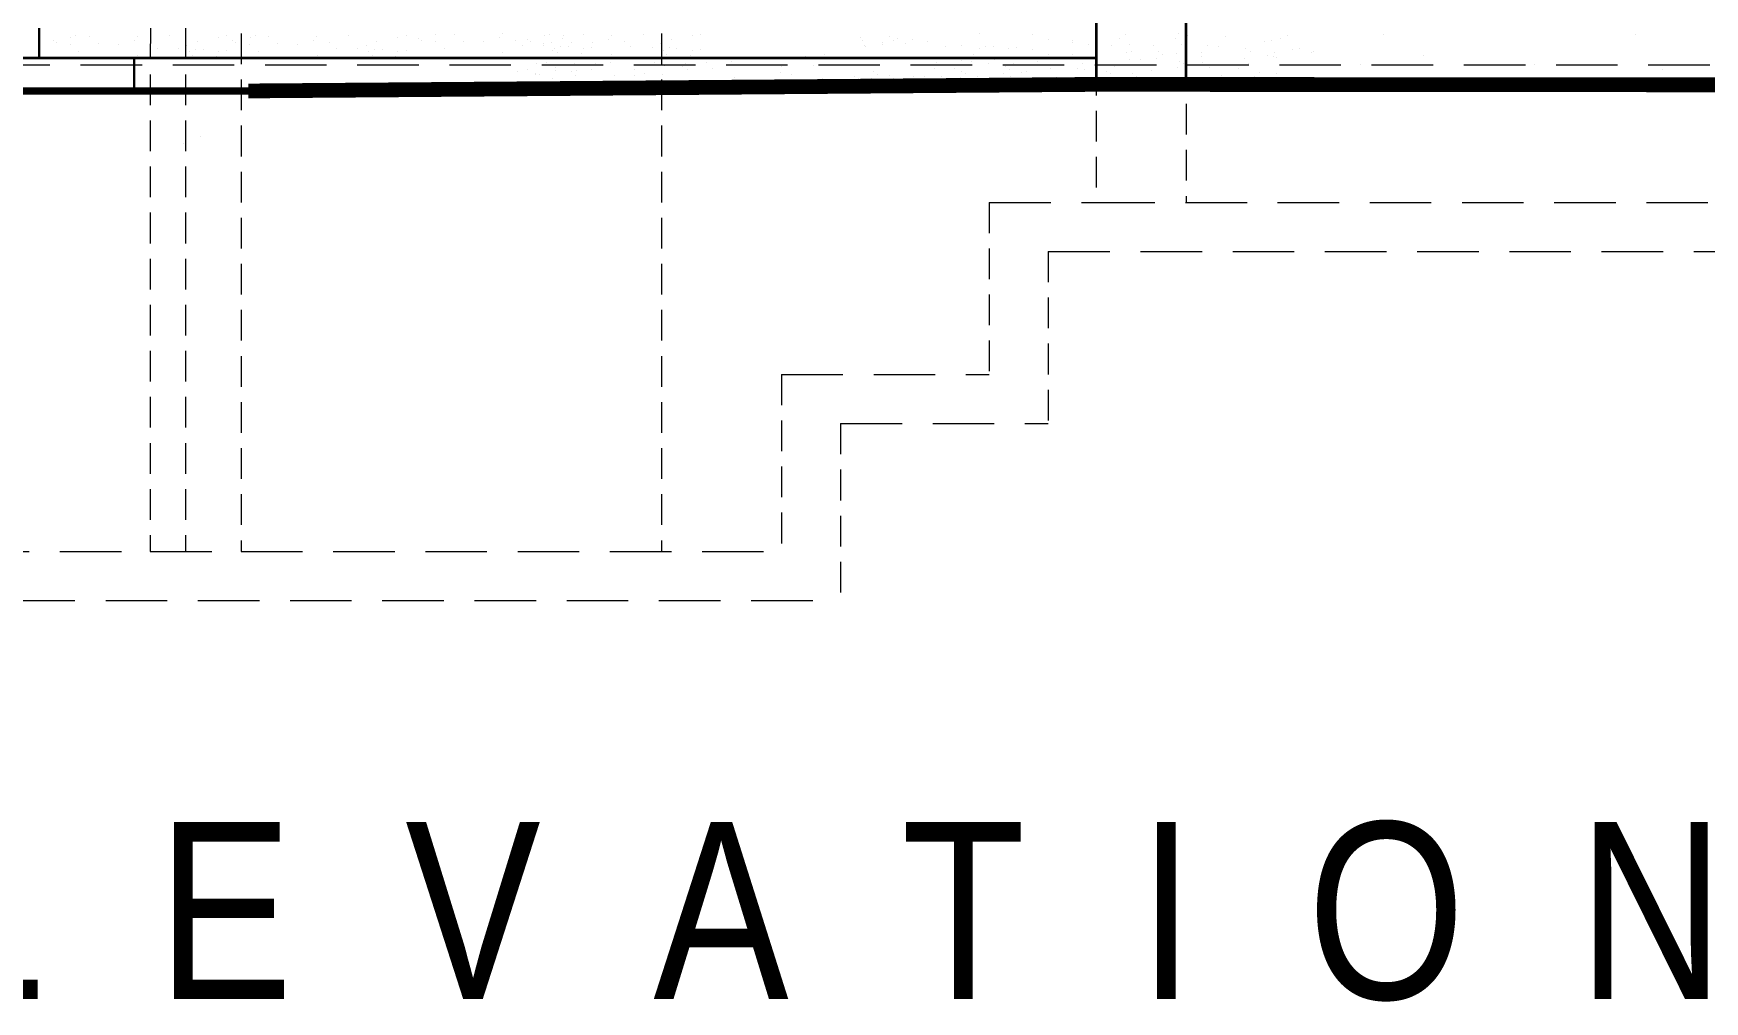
# Model space of a CAD drawing. Header units: inches. Extents: x 279 to 11006, y 233 to 7807.
# Drawn here: x 2890.6 to 3230.4, y 233.4 to 430.3 of the extents above; entities that cross this region are included whole.
import ezdxf

# ---------------------------------------------------------------- set-up
doc = ezdxf.new("R2010")
doc.units = ezdxf.units.IN
doc.header["$MEASUREMENT"] = 0
doc.linetypes.add('HIDDEN', pattern=[0.375, 0.25, -0.125])
doc.layers.add('FOUNDATION', color=7, linetype='HIDDEN', lineweight=20)
for name, color, linetype in [('LLTEXT', 7, 'Continuous'), ('NORTH_ELEVATION', 7, 'Continuous'), ('SOUTH_ELEVATION', 7, 'Continuous')]:
    doc.layers.add(name, color=color, linetype=linetype)
doc.styles.add('ARCHENT', font='technical.ttf', dxfattribs={"height": 6})

msp = doc.modelspace()

# ---------------------------------------------------------------- linework, layer by layer
at = {"layer": 'FOUNDATION', "linetype": 'HIDDEN', "ltscale": 25}
for p, q in [((2914.35, 431.37), (2914.33, 324.96)), ((2921.48, 431.37), (2921.47, 324.96)), ((2932.82, 430.32), (2932.8, 324.96)), ((3018.27, 430.32), (3018.25, 324.96)), ((3124.93, 425.37), (3124.93, 395.96)), ((3106.67, 423.96), (3106.66, 395.96)), ((3084.93, 395.96), (3084.93, 360.96)), ((3096.93, 385.96), (3096.93, 350.96)), ((3042.67, 360.96), (3042.67, 324.96)), ((3054.68, 350.96), (3054.67, 314.96))]:
    msp.add_line(p, q, dxfattribs=at)
at = {"layer": 'FOUNDATION', "ltscale": 50}
msp.add_line((2243.92, 423.96), (3653.57, 423.96), dxfattribs=at)
at = {"layer": 'NORTH_ELEVATION', "color": 7, "linetype": 'Continuous', "lineweight": 30, "ltscale": 0.5}
for p, q in [((2891.72, 431.37), (2891.72, 425.37)), ((2911.07, 425.37), (2911.07, 419.37))]:
    msp.add_line(p, q, dxfattribs=at)
at = {"layer": 'NORTH_ELEVATION', "color": 37, "linetype": 'Continuous', "lineweight": 20, "ltscale": 0.5}
for p, q in [((3111.47, 429.25), (3111.47, 429.25)), ((3123.31, 430.26), (3123.31, 430.26)), ((3132.93, 429.66), (3132.93, 429.66)), ((3140.82, 428.62), (3140.82, 428.62)), ((3142.33, 428.88), (3142.33, 428.88)), ((3144.06, 429.22), (3144.06, 429.22)), ((3145.53, 429.89), (3145.53, 429.89)), ((3081.68, 426.03), (3081.68, 426.03)), ((3085.18, 425.59), (3085.18, 425.59)), ((3091.83, 425.28), (3091.83, 425.28)), ((3104.21, 425.59), (3104.21, 425.59)), ((3112.8, 426.46), (3112.8, 426.46)), ((3119, 425.31), (3119, 425.31)), ((3119.39, 426.66), (3119.39, 426.66)), ((3122.89, 426.21), (3122.89, 426.21)), ((3138.12, 426.74), (3138.12, 426.74)), ((3141.52, 425.87), (3141.52, 425.87)), ((3142.99, 426.54), (3142.99, 426.54)), ((3143.26, 425.44), (3143.26, 425.44)), ((3146.56, 427.01), (3146.56, 427.01)), ((3148.07, 427.28), (3148.07, 427.28)), ((3150.78, 426.74), (3150.78, 426.74)), ((3057.55, 421.64), (3057.55, 421.64)), ((3061.41, 422.54), (3061.41, 422.54)), ((3064.64, 421.73), (3064.64, 421.73)), ((3069.57, 421.55), (3069.57, 421.55)), ((3073.76, 423.16), (3073.76, 423.16)), ((3074.15, 424.51), (3074.15, 424.51)), ((3075.22, 421.64), (3075.22, 421.64)), ((3079.37, 422.63), (3079.37, 422.63)), ((3081.29, 424.68), (3081.29, 424.68)), ((3082.58, 421.55), (3082.58, 421.55)), ((3084.79, 424.23), (3084.79, 424.23)), ((3087.84, 422.26), (3087.84, 422.26)), ((3088.23, 423.61), (3088.23, 423.61)), ((3089.26, 421.55), (3089.26, 421.55)), ((3089.81, 424.2), (3089.81, 424.2)), ((3091.55, 422.47), (3091.55, 422.47)), ((3092.53, 422.53), (3092.53, 422.53)), ((3094.66, 424.64), (3094.66, 424.64)), ((3102.77, 423.14), (3102.77, 423.14)), ((3103.83, 424.24), (3103.83, 424.24)), ((3104.24, 423.03), (3104.24, 423.03)), ((3108.69, 422.64), (3108.69, 422.64)), ((3110.38, 423.63), (3110.38, 423.63)), ((3114.1, 422.1), (3114.1, 422.1)), ((3123.22, 423.36), (3123.22, 423.36)), ((3123.61, 424.71), (3123.61, 424.71)), ((3135.67, 423.12), (3135.67, 423.12)), ((3137.41, 421.39), (3137.41, 421.39)), ((3137.69, 424.2), (3137.69, 424.2)), ((3138.94, 421.58), (3138.94, 421.58)), ((3139.94, 422.4), (3139.94, 422.4)), ((3160.35, 423.97, -0.68), (3160.35, 423.97, -0.68)), ((3195.87, 424.1, -0.68), (3195.87, 424.1, -0.68)), ((3050.71, 419.75), (3050.71, 419.75)), ((3051.1, 421.11), (3051.1, 421.11)), ((3057.17, 420.29), (3057.17, 420.29)), ((3061.02, 421.19), (3061.02, 421.19)), ((3064.25, 420.38), (3064.25, 420.38)), ((3069.19, 420.2), (3069.19, 420.2)), ((3074.84, 420.29), (3074.84, 420.29)), ((3078.98, 421.28), (3078.98, 421.28)), ((3082.19, 420.2), (3082.19, 420.2)), ((3090.39, 419.52), (3090.39, 419.52)), ((3093.6, 419.91), (3093.6, 419.91)), ((3102.24, 420.44), (3102.24, 420.44)), ((3108.3, 421.29), (3108.3, 421.29)), ((3113.71, 420.74), (3113.71, 420.74)), ((3119.84, 419.15), (3119.84, 419.15)), ((3121.74, 421.06), (3121.74, 421.06)), ((3130.1, 419.36), (3130.1, 419.36))]:
    msp.add_line(p, q, dxfattribs=at)
at = {"layer": 'NORTH_ELEVATION', "color": 27, "linetype": 'Continuous', "lineweight": 20, "ltscale": 0.5}
for p, q in [((2921.15, 407.91), (2921.15, 407.91)), ((2924.59, 409.37), (2924.59, 409.37))]:
    msp.add_line(p, q, dxfattribs=at)
at = {"layer": 'NORTH_ELEVATION', "linetype": 'HIDDEN', "lineweight": 5, "ltscale": 50}
for p, q in [((3084.93, 395.96), (3106.1, 395.96)), ((3106.1, 395.96), (3143.54, 395.96)), ((3143.54, 395.96), (3232.32, 395.96)), ((3096.93, 385.96), (3469.19, 385.96)), ((3042.67, 360.96), (3084.93, 360.96)), ((3054.68, 350.96), (3096.93, 350.96)), ((2783.48, 324.96), (2914.33, 324.96)), ((2914.33, 324.96), (2932.8, 324.96)), ((2932.8, 324.96), (3042.67, 324.96)), ((2567.77, 314.96), (3054.67, 314.96))]:
    msp.add_line(p, q, dxfattribs=at)
at = {"layer": 'NORTH_ELEVATION', "color": 7, "linetype": 'Continuous', "ltscale": 0.5, "const_width": 0.5, "elevation": -0.34}
for points in [[(3106.67, 498.84), (3106.7, 419.96)], [(3124.93, 498.84), (3124.93, 419.94)]]:
    msp.add_lwpolyline(points, dxfattribs=at)
at = {"layer": 'SOUTH_ELEVATION', "color": 49, "linetype": 'Continuous', "lineweight": 20, "ltscale": 0.75}
for p, q in [((2894.71, 428.79, -48312), (2894.71, 428.79, -48312)), ((2895.31, 428.38, 1), (2895.31, 428.38, 1)), ((2899.2, 429.91, 0.66), (2899.2, 429.91, 0.66)), ((2901.95, 429.6, 0.66), (2901.95, 429.6, 0.66)), ((2903.72, 428.18, 0.66), (2903.72, 428.18, 0.66)), ((2911.18, 428.89, 0.66), (2911.18, 428.89, 0.66)), ((2911.73, 429.62, 0.66), (2911.73, 429.62, 0.66)), ((2914.38, 428.38, 1), (2914.38, 428.38, 1)), ((2918.27, 429.91, 0.66), (2918.27, 429.91, 0.66)), ((2923.97, 428.77, 0.66), (2923.97, 428.77, 0.66)), ((2928.21, 429.58), (2928.21, 429.58)), ((2929.9, 429.84), (2929.9, 429.84)), ((2931.15, 428.79, -48312), (2931.15, 428.79, -48312)), ((2931.75, 428.38, 1), (2931.75, 428.38, 1)), ((2935.64, 429.91, 0.66), (2935.64, 429.91, 0.66)), ((2938.39, 429.6, 0.66), (2938.39, 429.6, 0.66)), ((2940.16, 428.18, 0.66), (2940.16, 428.18, 0.66)), ((2947.62, 428.89, 0.66), (2947.62, 428.89, 0.66)), ((2948.17, 429.62, 0.66), (2948.17, 429.62, 0.66)), ((2950.82, 428.38, 1), (2950.82, 428.38, 1)), ((2954.71, 429.91, 0.66), (2954.71, 429.91, 0.66)), ((2960.41, 428.77, 0.66), (2960.41, 428.77, 0.66)), ((2964.65, 429.58), (2964.65, 429.58)), ((2966.34, 429.84), (2966.34, 429.84)), ((2968.94, 429.39, -48312), (2968.94, 429.39, -48312)), ((2969.54, 428.98, 1), (2969.54, 428.98, 1)), ((2972.28, 428.67, 1), (2972.28, 428.67, 1)), ((2976.17, 430.19, 0.66), (2976.17, 430.19, 0.66)), ((2977.95, 428.78, 0.66), (2977.95, 428.78, 0.66)), ((2982.06, 428.69, 1), (2982.06, 428.69, 1)), ((2985.4, 429.48, 0.66), (2985.4, 429.48, 0.66)), ((2985.95, 430.22, 0.66), (2985.95, 430.22, 0.66)), ((2988.61, 428.98, 1), (2988.61, 428.98, 1)), ((2991.04, 429.09, -48312), (2991.04, 429.09, -48312)), ((2991.64, 428.68, 1), (2991.64, 428.68, 1)), ((2994.39, 428.37, 1), (2994.39, 428.37, 1)), ((2995.53, 430.2, 0.66), (2995.53, 430.2, 0.66)), ((2998.19, 429.37, 0.66), (2998.19, 429.37, 0.66)), ((2998.28, 429.89, 0.66), (2998.28, 429.89, 0.66)), ((3000.05, 428.48, 0.66), (3000.05, 428.48, 0.66)), ((3002.44, 430.18), (3002.44, 430.18)), ((3004.16, 428.4, 1), (3004.16, 428.4, 1)), ((3007.51, 429.19, 0.66), (3007.51, 429.19, 0.66)), ((3008.05, 429.92, 0.66), (3008.05, 429.92, 0.66)), ((3010.71, 428.68, 1), (3010.71, 428.68, 1)), ((3014.6, 430.2, 0.66), (3014.6, 430.2, 0.66)), ((3020.29, 429.07, 0.66), (3020.29, 429.07, 0.66)), ((3024.54, 429.88), (3024.54, 429.88)), ((3026.23, 430.14), (3026.23, 430.14)), ((3058.72, 429.43, 0.66), (3058.72, 429.43, 0.66)), ((3059.23, 428.82, 1), (3059.23, 428.82, 1)), ((3063.16, 428.39), (3063.16, 428.39)), ((3064.54, 429.65, 0.66), (3064.54, 429.65, 0.66)), ((3065.36, 428.96, 1), (3065.36, 428.96, 1)), ((3066.22, 429.24, 1), (3066.22, 429.24, 1)), ((3067.98, 428.24), (3067.98, 428.24)), ((3069.31, 429.17), (3069.31, 429.17)), ((3072.43, 428.76), (3072.43, 428.76)), ((3083, 430.22), (3083, 430.22)), ((3093.67, 430.03), (3093.67, 430.03)), ((3097, 429.1), (3097, 429.1)), ((3101.82, 428.95), (3101.82, 428.95)), ((3101.88, 428.46), (3101.88, 428.46)), ((3106.7, 428.31), (3106.7, 428.31)), ((2898.06, 428.07, 1), (2898.06, 428.07, 1)), ((2899.83, 426.65, 1), (2899.83, 426.65, 1)), ((2907.84, 428.1, 1), (2907.84, 428.1, 1)), ((2911.82, 425.82, 1), (2911.82, 425.82, 1)), ((2915.71, 427.35, 0.66), (2915.71, 427.35, 0.66)), ((2920.08, 427.24, 1), (2920.08, 427.24, 1)), ((2922.99, 425.76), (2922.99, 425.76)), ((2923.54, 427.06), (2923.54, 427.06)), ((2925.09, 427), (2925.09, 427)), ((2927.81, 425.61), (2927.81, 425.61)), ((2928.21, 426.59), (2928.21, 426.59)), ((2929.9, 426.85), (2929.9, 426.85)), ((2934.5, 428.07, 1), (2934.5, 428.07, 1)), ((2936.27, 426.65, 1), (2936.27, 426.65, 1)), ((2944.28, 428.1, 1), (2944.28, 428.1, 1)), ((2948.26, 425.82, 1), (2948.26, 425.82, 1)), ((2952.15, 427.35, 0.66), (2952.15, 427.35, 0.66)), ((2956.52, 427.24, 1), (2956.52, 427.24, 1)), ((2959.43, 425.76), (2959.43, 425.76)), ((2959.98, 427.06), (2959.98, 427.06)), ((2961.53, 427), (2961.53, 427)), ((2964.25, 425.61), (2964.25, 425.61)), ((2964.65, 426.59), (2964.65, 426.59)), ((2966.34, 426.85), (2966.34, 426.85)), ((2974.06, 427.25, 1), (2974.06, 427.25, 1)), ((2986.05, 426.42, 1), (2986.05, 426.42, 1)), ((2989.94, 427.94, 0.66), (2989.94, 427.94, 0.66)), ((2994.3, 427.84, 1), (2994.3, 427.84, 1)), ((2996.16, 426.95, 1), (2996.16, 426.95, 1)), ((2997.22, 426.36), (2997.22, 426.36)), ((2997.76, 427.66), (2997.76, 427.66)), ((2999.31, 427.6), (2999.31, 427.6)), ((3002.03, 426.21), (3002.03, 426.21)), ((3002.44, 427.19), (3002.44, 427.19)), ((3004.13, 427.45), (3004.13, 427.45)), ((3008.15, 426.12, 1), (3008.15, 426.12, 1)), ((3012.04, 427.65, 0.66), (3012.04, 427.65, 0.66)), ((3016.4, 427.54, 1), (3016.4, 427.54, 1)), ((3019.32, 426.06), (3019.32, 426.06)), ((3019.87, 427.36), (3019.87, 427.36)), ((3021.42, 427.3), (3021.42, 427.3)), ((3024.13, 425.91), (3024.13, 425.91)), ((3024.54, 426.89), (3024.54, 426.89)), ((3026.23, 427.15), (3026.23, 427.15)), ((3051.52, 425.96), (3051.52, 425.96)), ((3059.52, 427.9), (3059.52, 427.9)), ((3059.75, 427.72), (3059.75, 427.72)), ((3063.19, 428.02), (3063.19, 428.02)), ((3079.37, 427.81), (3079.37, 427.81)), ((3083, 427.23), (3083, 427.23)), ((3084.18, 427.66), (3084.18, 427.66)), ((3085.73, 427.6), (3085.73, 427.6)), ((3088.85, 427.19), (3088.85, 427.19)), ((3090.55, 427.45), (3090.55, 427.45)), ((3093.67, 427.04), (3093.67, 427.04)), ((3097, 426.11), (3097, 426.11)), ((3101.82, 425.96), (3101.82, 425.96)), ((3105, 428.05), (3105, 428.05)), ((3109.82, 427.9), (3109.82, 427.9)), ((3113.49, 428.02), (3113.49, 428.02)), ((3118.31, 427.87), (3118.31, 427.87)), ((3129.2, 427.82), (3129.2, 427.82)), ((3173.28, 425.77, 0.32), (3173.28, 425.77, 0.32)), ((2988.91, 422.6, 1), (2988.91, 422.6, 1)), ((2991.11, 422.96, 1), (2991.11, 422.96, 1)), ((2992.62, 422.11, 0.66), (2992.62, 422.11, 0.66)), ((2992.76, 421.87, 1), (2992.76, 421.87, 1)), ((2992.8, 424.12, 0.66), (2992.8, 424.12, 0.66)), ((2993.42, 421.9, 0.66), (2993.42, 421.9, 0.66)), ((2995, 424.49, 0.66), (2995, 424.49, 0.66)), ((2996.65, 423.39, 0.66), (2996.65, 423.39, 0.66)), ((2996.79, 422.78, 1), (2996.79, 422.78, 1)), ((2999.94, 422.66, 0.66), (2999.94, 422.66, 0.66)), ((3000.68, 424.3, 0.66), (3000.68, 424.3, 0.66)), ((3001, 422.78, 1), (3001, 422.78, 1)), ((3004.11, 422.96, 1), (3004.11, 422.96, 1)), ((3004.89, 424.3, 0.66), (3004.89, 424.3, 0.66)), ((3008, 424.49, 0.66), (3008, 424.49, 0.66)), ((3008.73, 421.74, 0.66), (3008.73, 421.74, 0.66)), ((3012.76, 421.74, 0.66), (3012.76, 421.74, 0.66)), ((3012.89, 422.96, 1), (3012.89, 422.96, 1)), ((3014.91, 422.23, 1), (3014.91, 422.23, 1)), ((3016.78, 424.49, 0.66), (3016.78, 424.49, 0.66)), ((3018.57, 422.05, 1), (3018.57, 422.05, 1)), ((3018.8, 423.75, 0.66), (3018.8, 423.75, 0.66)), ((3022.46, 423.57, 0.66), (3022.46, 423.57, 0.66)), ((3023.51, 422.96, 1), (3023.51, 422.96, 1)), ((3027.4, 424.49, 0.66), (3027.4, 424.49, 0.66)), ((3028.64, 423.14, 1), (3028.64, 423.14, 1)), ((3032.53, 424.67, 0.66), (3032.53, 424.67, 0.66)), ((3042.41, 422.41), (3042.41, 422.41)), ((3042.66, 423.68), (3042.66, 423.68)), ((3044.69, 421.9, 0.66), (3044.69, 421.9, 0.66)), ((3052.07, 423.83), (3052.07, 423.83)), ((3071.78, 421.47, 0.66), (3071.78, 421.47, 0.66)), ((3077.94, 423.22, 0.66), (3077.94, 423.22, 0.66)), ((3221.88, 423.04, 0.32), (3221.88, 423.04, 0.32)), ((2988.73, 420.59, 1), (2988.73, 420.59, 1)), ((2996.05, 421.13, 1), (2996.05, 421.13, 1)), ((3004.84, 420.22, 1), (3004.84, 420.22, 1)), ((3008.87, 420.22, 1), (3008.87, 420.22, 1)), ((3025.19, 420.05), (3025.19, 420.05)), ((3033.17, 421.31), (3033.17, 421.31))]:
    msp.add_line(p, q, dxfattribs=at)
at = {"layer": 'SOUTH_ELEVATION', "color": 49, "linetype": 'Continuous', "ltscale": 0.75}
for p, q in [((2898.19, 429.59), (2898.19, 429.59)), ((2934.63, 429.59), (2934.63, 429.59)), ((2972.42, 430.19), (2972.42, 430.19)), ((2994.52, 429.89), (2994.52, 429.89)), ((2995.99, 428.52), (2995.99, 428.52)), ((3018.09, 428.22), (3018.09, 428.22)), ((3112.65, 430.07), (3112.65, 430.07)), ((2921.76, 427.92), (2921.76, 427.92)), ((2922.36, 426.63), (2922.36, 426.63)), ((2958.2, 427.92), (2958.2, 427.92)), ((2958.8, 426.63), (2958.8, 426.63)), ((2996.58, 427.23), (2996.58, 427.23)), ((3018.69, 426.93), (3018.69, 426.93)), ((3047.46, 425.6), (3047.46, 425.6)), ((3057.11, 425.09), (3057.11, 425.09)), ((3063.16, 425.4), (3063.16, 425.4)), ((3076.01, 427.61), (3076.01, 427.61)), ((3079.37, 424.82), (3079.37, 424.82)), ((3082.47, 425.5), (3082.47, 425.5)), ((3085.97, 425.05), (3085.97, 425.05)), ((3101.88, 425.47), (3101.88, 425.47)), ((3105, 425.06), (3105, 425.06)), ((3113.49, 425.03), (3113.49, 425.03)), ((3120.18, 426.13), (3120.18, 426.13)), ((3049.13, 423.83), (3049.13, 423.83)), ((3062.2, 422.01), (3062.2, 422.01)), ((3074.94, 423.98), (3074.94, 423.98)), ((3080.16, 422.1), (3080.16, 422.1)), ((3089.02, 423.08), (3089.02, 423.08)), ((3109.48, 422.11), (3109.48, 422.11)), ((3114.89, 421.57), (3114.89, 421.57)), ((3124.4, 424.18), (3124.4, 424.18)), ((3051.89, 420.58), (3051.89, 420.58)), ((3058.34, 421.11), (3058.34, 421.11)), ((3065.43, 421.2), (3065.43, 421.2)), ((3070.36, 421.02), (3070.36, 421.02)), ((3076.01, 421.11), (3076.01, 421.11)), ((3083.37, 421.02), (3083.37, 421.02))]:
    msp.add_line(p, q, dxfattribs=at)
at = {"layer": 'SOUTH_ELEVATION', "color": 37, "linetype": 'Continuous', "lineweight": 20, "ltscale": 0.5}
for p, q in [((3122.71, 429.21), (3122.71, 429.21)), ((3125.32, 429.81), (3125.32, 429.81)), ((3113.87, 426.58), (3113.87, 426.58)), ((3115.61, 424.97), (3115.61, 424.97)), ((3124.01, 428.01), (3124.01, 428.01)), ((3128.02, 426.39), (3128.02, 426.39)), ((3128.1, 425.69), (3128.1, 425.69)), ((3131.54, 427.7), (3131.54, 427.7)), ((3136.88, 425.28), (3136.88, 425.28)), ((3137.02, 427.23), (3137.02, 427.23)), ((3142.72, 425.72), (3142.72, 425.72)), ((3150.47, 426.46), (3150.47, 426.46)), ((3097.39, 423.21), (3097.39, 423.21)), ((3098.58, 421.43), (3098.58, 421.43)), ((3117.81, 422.79), (3117.81, 422.79)), ((3128.21, 424.38), (3128.21, 424.38)), ((3129.72, 423.48), (3129.72, 423.48)), ((3132.04, 421.76), (3132.04, 421.76)), ((3143.26, 422.13), (3143.26, 422.13)), ((3087.49, 420.48), (3087.49, 420.48)), ((3089.45, 421.06), (3089.45, 421.06)), ((3105.78, 421.27), (3105.78, 421.27)), ((3108.91, 419.14), (3108.91, 419.14)), ((3123.65, 420.39), (3123.65, 420.39)), ((3133.22, 420.71), (3133.22, 420.71)), ((3144.45, 420.35), (3144.45, 420.35))]:
    msp.add_line(p, q, dxfattribs=at)
at = {"layer": 'SOUTH_ELEVATION', "color": 37, "linetype": 'Continuous', "lineweight": 20, "ltscale": 0.75}
for p, q in [((3165.13, 430.13, -0.68), (3165.13, 430.13, -0.68)), ((3216.4, 430.13, -0.68), (3216.4, 430.13, -0.68)), ((3049.2, 425.55, -0.34), (3049.2, 425.55, -0.34)), ((3000.72, 421.73, -0.34), (3000.72, 421.73, -0.34)), ((3023.14, 424.22, -0.34), (3023.14, 424.22, -0.34)), ((3015.93, 420.48, -0.34), (3015.93, 420.48, -0.34)), ((3054.28, 420.16, -0.34), (3054.28, 420.16, -0.34))]:
    msp.add_line(p, q, dxfattribs=at)
at = {"layer": 'SOUTH_ELEVATION', "color": 7, "linetype": 'Continuous', "lineweight": 35, "ltscale": 0.5}
msp.add_line((2631.26, 425.37), (3106.67, 425.37), dxfattribs=at)
at = {"layer": 'SOUTH_ELEVATION', "color": 3, "linetype": 'Continuous', "ltscale": 0.5}
for points, const_width in [([(3106.67, 419.96), (2934.29, 418.62)], 3), ([(3446.66, 419.7), (3106.67, 419.96)], 3), ([(2934.55, 418.62), (2659.6, 418.6)], 1.5)]:
    msp.add_lwpolyline(points, dxfattribs=dict(at, const_width=const_width))

# ---------------------------------------------------------------- texts
at = {"layer": 'LLTEXT', "color": 7, "linetype": 'Continuous', "ltscale": 0.5, "insert": (2861.91, 251.61), "char_height": 36, "attachment_point": 5, "style": 'ARCHENT'}
msp.add_mtext('N  O  R  T  H        E  L  E  V  A  T  I  O  N', dxfattribs=at)

doc.saveas('drawing.dxf')
